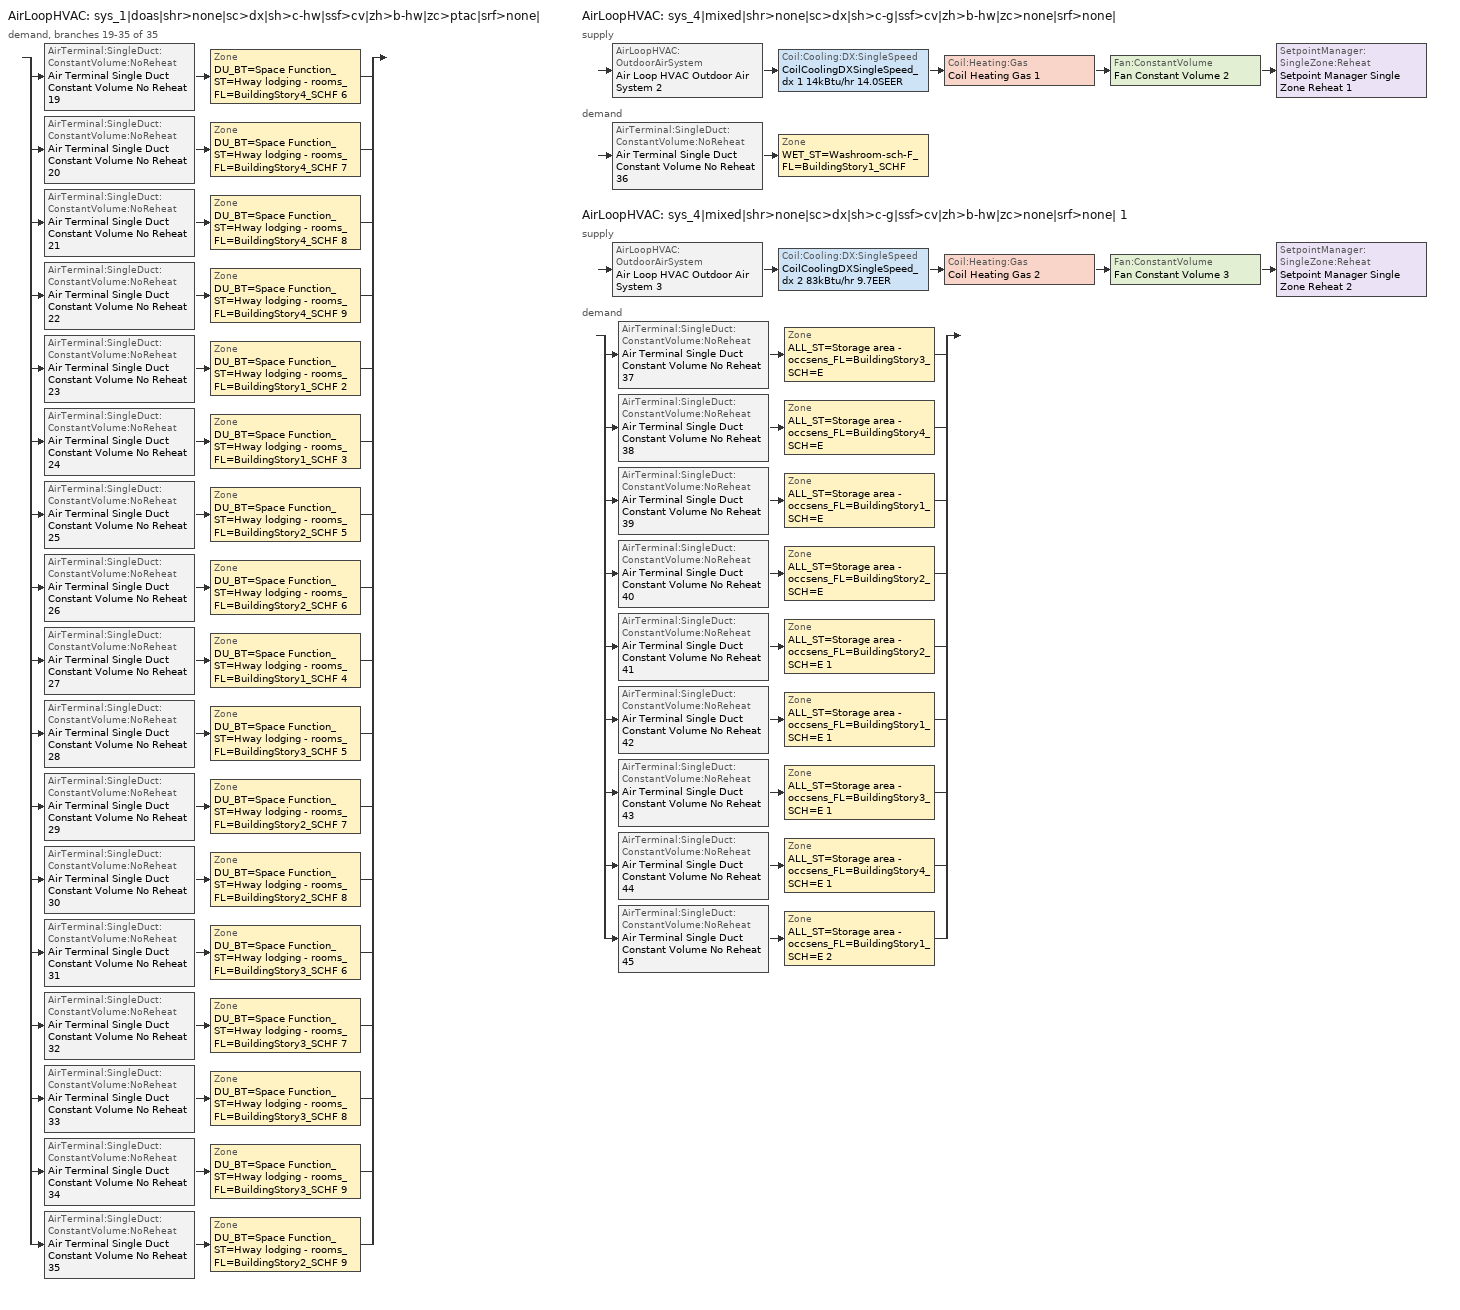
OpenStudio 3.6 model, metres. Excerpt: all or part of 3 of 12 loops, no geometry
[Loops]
AirLoopHVAC 'sys_1|doas|shr>none|sc>dx|sh>c-hw|ssf>cv|zh>b-hw|zc>ptac|srf>none|'
 demand, branches 19-35 of 35: split
  | AirTerminal:SingleDuct:ConstantVolume:NoReheat 'Air Terminal Single Duct Constant Volume No Reheat 19' > Zone 'DU_BT=Space Function_ST=Hway lodging - rooms_FL=BuildingStory4_SCHF 6'
  | AirTerminal:SingleDuct:ConstantVolume:NoReheat 'Air Terminal Single Duct Constant Volume No Reheat 20' > Zone 'DU_BT=Space Function_ST=Hway lodging - rooms_FL=BuildingStory4_SCHF 7'
  | AirTerminal:SingleDuct:ConstantVolume:NoReheat 'Air Terminal Single Duct Constant Volume No Reheat 21' > Zone 'DU_BT=Space Function_ST=Hway lodging - rooms_FL=BuildingStory4_SCHF 8'
  | AirTerminal:SingleDuct:ConstantVolume:NoReheat 'Air Terminal Single Duct Constant Volume No Reheat 22' > Zone 'DU_BT=Space Function_ST=Hway lodging - rooms_FL=BuildingStory4_SCHF 9'
  | AirTerminal:SingleDuct:ConstantVolume:NoReheat 'Air Terminal Single Duct Constant Volume No Reheat 23' > Zone 'DU_BT=Space Function_ST=Hway lodging - rooms_FL=BuildingStory1_SCHF 2'
  | AirTerminal:SingleDuct:ConstantVolume:NoReheat 'Air Terminal Single Duct Constant Volume No Reheat 24' > Zone 'DU_BT=Space Function_ST=Hway lodging - rooms_FL=BuildingStory1_SCHF 3'
  | AirTerminal:SingleDuct:ConstantVolume:NoReheat 'Air Terminal Single Duct Constant Volume No Reheat 25' > Zone 'DU_BT=Space Function_ST=Hway lodging - rooms_FL=BuildingStory2_SCHF 5'
  | AirTerminal:SingleDuct:ConstantVolume:NoReheat 'Air Terminal Single Duct Constant Volume No Reheat 26' > Zone 'DU_BT=Space Function_ST=Hway lodging - rooms_FL=BuildingStory2_SCHF 6'
  | AirTerminal:SingleDuct:ConstantVolume:NoReheat 'Air Terminal Single Duct Constant Volume No Reheat 27' > Zone 'DU_BT=Space Function_ST=Hway lodging - rooms_FL=BuildingStory1_SCHF 4'
  | AirTerminal:SingleDuct:ConstantVolume:NoReheat 'Air Terminal Single Duct Constant Volume No Reheat 28' > Zone 'DU_BT=Space Function_ST=Hway lodging - rooms_FL=BuildingStory3_SCHF 5'
  | AirTerminal:SingleDuct:ConstantVolume:NoReheat 'Air Terminal Single Duct Constant Volume No Reheat 29' > Zone 'DU_BT=Space Function_ST=Hway lodging - rooms_FL=BuildingStory2_SCHF 7'
  | AirTerminal:SingleDuct:ConstantVolume:NoReheat 'Air Terminal Single Duct Constant Volume No Reheat 30' > Zone 'DU_BT=Space Function_ST=Hway lodging - rooms_FL=BuildingStory2_SCHF 8'
  | AirTerminal:SingleDuct:ConstantVolume:NoReheat 'Air Terminal Single Duct Constant Volume No Reheat 31' > Zone 'DU_BT=Space Function_ST=Hway lodging - rooms_FL=BuildingStory3_SCHF 6'
  | AirTerminal:SingleDuct:ConstantVolume:NoReheat 'Air Terminal Single Duct Constant Volume No Reheat 32' > Zone 'DU_BT=Space Function_ST=Hway lodging - rooms_FL=BuildingStory3_SCHF 7'
  | AirTerminal:SingleDuct:ConstantVolume:NoReheat 'Air Terminal Single Duct Constant Volume No Reheat 33' > Zone 'DU_BT=Space Function_ST=Hway lodging - rooms_FL=BuildingStory3_SCHF 8'
  | AirTerminal:SingleDuct:ConstantVolume:NoReheat 'Air Terminal Single Duct Constant Volume No Reheat 34' > Zone 'DU_BT=Space Function_ST=Hway lodging - rooms_FL=BuildingStory3_SCHF 9'
  | AirTerminal:SingleDuct:ConstantVolume:NoReheat 'Air Terminal Single Duct Constant Volume No Reheat 35' > Zone 'DU_BT=Space Function_ST=Hway lodging - rooms_FL=BuildingStory2_SCHF 9'
AirLoopHVAC 'sys_4|mixed|shr>none|sc>dx|sh>c-g|ssf>cv|zh>b-hw|zc>none|srf>none|'
 supply: AirLoopHVAC:OutdoorAirSystem 'Air Loop HVAC Outdoor Air System 2' > Coil:Cooling:DX:SingleSpeed 'CoilCoolingDXSingleSpeed_dx 1 14kBtu/hr 14.0SEER' > Coil:Heating:Gas 'Coil Heating Gas 1' > Fan:ConstantVolume 'Fan Constant Volume 2' > SetpointManager:SingleZone:Reheat 'Setpoint Manager Single Zone Reheat 1'
 demand: AirTerminal:SingleDuct:ConstantVolume:NoReheat 'Air Terminal Single Duct Constant Volume No Reheat 36' > Zone 'WET_ST=Washroom-sch-F_FL=BuildingStory1_SCHF'
AirLoopHVAC 'sys_4|mixed|shr>none|sc>dx|sh>c-g|ssf>cv|zh>b-hw|zc>none|srf>none| 1'
 supply: AirLoopHVAC:OutdoorAirSystem 'Air Loop HVAC Outdoor Air System 3' > Coil:Cooling:DX:SingleSpeed 'CoilCoolingDXSingleSpeed_dx 2 83kBtu/hr 9.7EER' > Coil:Heating:Gas 'Coil Heating Gas 2' > Fan:ConstantVolume 'Fan Constant Volume 3' > SetpointManager:SingleZone:Reheat 'Setpoint Manager Single Zone Reheat 2'
 demand: split
  | AirTerminal:SingleDuct:ConstantVolume:NoReheat 'Air Terminal Single Duct Constant Volume No Reheat 37' > Zone 'ALL_ST=Storage area - occsens_FL=BuildingStory3_SCH=E'
  | AirTerminal:SingleDuct:ConstantVolume:NoReheat 'Air Terminal Single Duct Constant Volume No Reheat 38' > Zone 'ALL_ST=Storage area - occsens_FL=BuildingStory4_SCH=E'
  | AirTerminal:SingleDuct:ConstantVolume:NoReheat 'Air Terminal Single Duct Constant Volume No Reheat 39' > Zone 'ALL_ST=Storage area - occsens_FL=BuildingStory1_SCH=E'
  | AirTerminal:SingleDuct:ConstantVolume:NoReheat 'Air Terminal Single Duct Constant Volume No Reheat 40' > Zone 'ALL_ST=Storage area - occsens_FL=BuildingStory2_SCH=E'
  | AirTerminal:SingleDuct:ConstantVolume:NoReheat 'Air Terminal Single Duct Constant Volume No Reheat 41' > Zone 'ALL_ST=Storage area - occsens_FL=BuildingStory2_SCH=E 1'
  | AirTerminal:SingleDuct:ConstantVolume:NoReheat 'Air Terminal Single Duct Constant Volume No Reheat 42' > Zone 'ALL_ST=Storage area - occsens_FL=BuildingStory1_SCH=E 1'
  | AirTerminal:SingleDuct:ConstantVolume:NoReheat 'Air Terminal Single Duct Constant Volume No Reheat 43' > Zone 'ALL_ST=Storage area - occsens_FL=BuildingStory3_SCH=E 1'
  | AirTerminal:SingleDuct:ConstantVolume:NoReheat 'Air Terminal Single Duct Constant Volume No Reheat 44' > Zone 'ALL_ST=Storage area - occsens_FL=BuildingStory4_SCH=E 1'
  | AirTerminal:SingleDuct:ConstantVolume:NoReheat 'Air Terminal Single Duct Constant Volume No Reheat 45' > Zone 'ALL_ST=Storage area - occsens_FL=BuildingStory1_SCH=E 2'
[Sizing:Zone] Zone Cooling Design Supply Air Temperature Input Method=TemperatureDifference; Zone Cooling Design Supply Air Temperature {C}=14; Zone Cooling Design Supply Air Temperature Difference {deltaC}=11; Zone Heating Design Supply Air Temperature Input Method=TemperatureDifference; Zone Heating Design Supply Air Temperature {C}=40; Zone Heating Design Supply Air Temperature Difference {deltaC}=21; Zone Cooling Design Supply Air Humidity Ratio {kg-H2O/kg-air}=0.0085; Zone Heating Design Supply Air Humidity Ratio {kg-H2O/kg-air}=0.008; Zone Heating Sizing Factor=1.3; Zone Cooling Sizing Factor=1.1; Cooling Design Air Flow Method=DesignDay; Heating Design Air Flow Method=DesignDay; Account for Dedicated Outdoor Air System=No; Dedicated Outdoor Air System Control Strategy=NeutralSupplyAir; Dedicated Outdoor Air Low Setpoint Temperature for Design {C}=autosize; Dedicated Outdoor Air High Setpoint Temperature for Design {C}=autosize; Zone Load Sizing Method=Sensible Load Only No Latent Load; Zone Latent Cooling Design Supply Air Humidity Ratio Input Method=HumidityRatioDifference; Zone Cooling Design Supply Air Humidity Ratio Difference {kgWater/kgDryAir}=0.005; Zone Latent Heating Design Supply Air Humidity Ratio Input Method=HumidityRatioDifference; Zone Humidification Design Supply Air Humidity Ratio Difference {kgWater/kgDryAir}=0.005
DU_BT=Space Function_ST=Hway lodging - rooms_FL=BuildingStory4_SCHF 6; DU_BT=Space Function_ST=Hway lodging - rooms_FL=BuildingStory4_SCHF 7; DU_BT=Space Function_ST=Hway lodging - rooms_FL=BuildingStory4_SCHF 8; DU_BT=Space Function_ST=Hway lodging - rooms_FL=BuildingStory4_SCHF 9; DU_BT=Space Function_ST=Hway lodging - rooms_FL=BuildingStory1_SCHF 2; DU_BT=Space Function_ST=Hway lodging - rooms_FL=BuildingStory1_SCHF 3; DU_BT=Space Function_ST=Hway lodging - rooms_FL=BuildingStory2_SCHF 5; DU_BT=Space Function_ST=Hway lodging - rooms_FL=BuildingStory2_SCHF 6; DU_BT=Space Function_ST=Hway lodging - rooms_FL=BuildingStory1_SCHF 4; DU_BT=Space Function_ST=Hway lodging - rooms_FL=BuildingStory3_SCHF 5; DU_BT=Space Function_ST=Hway lodging - rooms_FL=BuildingStory2_SCHF 7; DU_BT=Space Function_ST=Hway lodging - rooms_FL=BuildingStory2_SCHF 8; DU_BT=Space Function_ST=Hway lodging - rooms_FL=BuildingStory3_SCHF 6; DU_BT=Space Function_ST=Hway lodging - rooms_FL=BuildingStory3_SCHF 7; DU_BT=Space Function_ST=Hway lodging - rooms_FL=BuildingStory3_SCHF 8; DU_BT=Space Function_ST=Hway lodging - rooms_FL=BuildingStory3_SCHF 9; DU_BT=Space Function_ST=Hway lodging - rooms_FL=BuildingStory2_SCHF 9; WET_ST=Washroom-sch-F_FL=BuildingStory1_SCHF; ALL_ST=Storage area - occsens_FL=BuildingStory3_SCH=E; ALL_ST=Storage area - occsens_FL=BuildingStory4_SCH=E; ALL_ST=Storage area - occsens_FL=BuildingStory1_SCH=E; ALL_ST=Storage area - occsens_FL=BuildingStory2_SCH=E; ALL_ST=Storage area - occsens_FL=BuildingStory2_SCH=E 1; ALL_ST=Storage area - occsens_FL=BuildingStory1_SCH=E 1; ALL_ST=Storage area - occsens_FL=BuildingStory3_SCH=E 1; ALL_ST=Storage area - occsens_FL=BuildingStory4_SCH=E 1; ALL_ST=Storage area - occsens_FL=BuildingStory1_SCH=E 2
[Zone equipment]
DU_BT=Space Function_ST=Hway lodging - rooms_FL=BuildingStory4_SCHF 6: DU_BT=Space Function_ST=Hway lodging - rooms_FL=BuildingStory4_SCHF 6 PTAC, Zone HVAC Baseboard Convective Water 19, Air Terminal Single Duct Constant Volume No Reheat 19
DU_BT=Space Function_ST=Hway lodging - rooms_FL=BuildingStory4_SCHF 7: DU_BT=Space Function_ST=Hway lodging - rooms_FL=BuildingStory4_SCHF 7 PTAC, Zone HVAC Baseboard Convective Water 20, Air Terminal Single Duct Constant Volume No Reheat 20
DU_BT=Space Function_ST=Hway lodging - rooms_FL=BuildingStory4_SCHF 8: DU_BT=Space Function_ST=Hway lodging - rooms_FL=BuildingStory4_SCHF 8 PTAC, Zone HVAC Baseboard Convective Water 21, Air Terminal Single Duct Constant Volume No Reheat 21
DU_BT=Space Function_ST=Hway lodging - rooms_FL=BuildingStory4_SCHF 9: DU_BT=Space Function_ST=Hway lodging - rooms_FL=BuildingStory4_SCHF 9 PTAC, Zone HVAC Baseboard Convective Water 22, Air Terminal Single Duct Constant Volume No Reheat 22
DU_BT=Space Function_ST=Hway lodging - rooms_FL=BuildingStory1_SCHF 2: DU_BT=Space Function_ST=Hway lodging - rooms_FL=BuildingStory1_SCHF 2 PTAC, Zone HVAC Baseboard Convective Water 23, Air Terminal Single Duct Constant Volume No Reheat 23
DU_BT=Space Function_ST=Hway lodging - rooms_FL=BuildingStory1_SCHF 3: DU_BT=Space Function_ST=Hway lodging - rooms_FL=BuildingStory1_SCHF 3 PTAC, Zone HVAC Baseboard Convective Water 24, Air Terminal Single Duct Constant Volume No Reheat 24
DU_BT=Space Function_ST=Hway lodging - rooms_FL=BuildingStory2_SCHF 5: DU_BT=Space Function_ST=Hway lodging - rooms_FL=BuildingStory2_SCHF 5 PTAC, Zone HVAC Baseboard Convective Water 25, Air Terminal Single Duct Constant Volume No Reheat 25
DU_BT=Space Function_ST=Hway lodging - rooms_FL=BuildingStory2_SCHF 6: DU_BT=Space Function_ST=Hway lodging - rooms_FL=BuildingStory2_SCHF 6 PTAC, Zone HVAC Baseboard Convective Water 26, Air Terminal Single Duct Constant Volume No Reheat 26
DU_BT=Space Function_ST=Hway lodging - rooms_FL=BuildingStory1_SCHF 4: DU_BT=Space Function_ST=Hway lodging - rooms_FL=BuildingStory1_SCHF 4 PTAC, Zone HVAC Baseboard Convective Water 27, Air Terminal Single Duct Constant Volume No Reheat 27
DU_BT=Space Function_ST=Hway lodging - rooms_FL=BuildingStory3_SCHF 5: DU_BT=Space Function_ST=Hway lodging - rooms_FL=BuildingStory3_SCHF 5 PTAC, Zone HVAC Baseboard Convective Water 28, Air Terminal Single Duct Constant Volume No Reheat 28
DU_BT=Space Function_ST=Hway lodging - rooms_FL=BuildingStory2_SCHF 7: DU_BT=Space Function_ST=Hway lodging - rooms_FL=BuildingStory2_SCHF 7 PTAC, Zone HVAC Baseboard Convective Water 29, Air Terminal Single Duct Constant Volume No Reheat 29
DU_BT=Space Function_ST=Hway lodging - rooms_FL=BuildingStory2_SCHF 8: DU_BT=Space Function_ST=Hway lodging - rooms_FL=BuildingStory2_SCHF 8 PTAC, Zone HVAC Baseboard Convective Water 30, Air Terminal Single Duct Constant Volume No Reheat 30
DU_BT=Space Function_ST=Hway lodging - rooms_FL=BuildingStory3_SCHF 6: DU_BT=Space Function_ST=Hway lodging - rooms_FL=BuildingStory3_SCHF 6 PTAC, Zone HVAC Baseboard Convective Water 31, Air Terminal Single Duct Constant Volume No Reheat 31
DU_BT=Space Function_ST=Hway lodging - rooms_FL=BuildingStory3_SCHF 7: DU_BT=Space Function_ST=Hway lodging - rooms_FL=BuildingStory3_SCHF 7 PTAC, Zone HVAC Baseboard Convective Water 32, Air Terminal Single Duct Constant Volume No Reheat 32
DU_BT=Space Function_ST=Hway lodging - rooms_FL=BuildingStory3_SCHF 8: DU_BT=Space Function_ST=Hway lodging - rooms_FL=BuildingStory3_SCHF 8 PTAC, Zone HVAC Baseboard Convective Water 33, Air Terminal Single Duct Constant Volume No Reheat 33
DU_BT=Space Function_ST=Hway lodging - rooms_FL=BuildingStory3_SCHF 9: DU_BT=Space Function_ST=Hway lodging - rooms_FL=BuildingStory3_SCHF 9 PTAC, Zone HVAC Baseboard Convective Water 34, Air Terminal Single Duct Constant Volume No Reheat 34
DU_BT=Space Function_ST=Hway lodging - rooms_FL=BuildingStory2_SCHF 9: DU_BT=Space Function_ST=Hway lodging - rooms_FL=BuildingStory2_SCHF 9 PTAC, Zone HVAC Baseboard Convective Water 35, Air Terminal Single Duct Constant Volume No Reheat 35
WET_ST=Washroom-sch-F_FL=BuildingStory1_SCHF: Zone HVAC Baseboard Convective Water 36, Air Terminal Single Duct Constant Volume No Reheat 36
ALL_ST=Storage area - occsens_FL=BuildingStory3_SCH=E: Zone HVAC Baseboard Convective Water 37, Air Terminal Single Duct Constant Volume No Reheat 37
ALL_ST=Storage area - occsens_FL=BuildingStory4_SCH=E: Zone HVAC Baseboard Convective Water 38, Air Terminal Single Duct Constant Volume No Reheat 38
ALL_ST=Storage area - occsens_FL=BuildingStory1_SCH=E: Zone HVAC Baseboard Convective Water 39, Air Terminal Single Duct Constant Volume No Reheat 39
ALL_ST=Storage area - occsens_FL=BuildingStory2_SCH=E: Zone HVAC Baseboard Convective Water 40, Air Terminal Single Duct Constant Volume No Reheat 40
ALL_ST=Storage area - occsens_FL=BuildingStory2_SCH=E 1: Zone HVAC Baseboard Convective Water 41, Air Terminal Single Duct Constant Volume No Reheat 41
ALL_ST=Storage area - occsens_FL=BuildingStory1_SCH=E 1: Zone HVAC Baseboard Convective Water 42, Air Terminal Single Duct Constant Volume No Reheat 42
ALL_ST=Storage area - occsens_FL=BuildingStory3_SCH=E 1: Zone HVAC Baseboard Convective Water 43, Air Terminal Single Duct Constant Volume No Reheat 43
ALL_ST=Storage area - occsens_FL=BuildingStory4_SCH=E 1: Zone HVAC Baseboard Convective Water 44, Air Terminal Single Duct Constant Volume No Reheat 44
ALL_ST=Storage area - occsens_FL=BuildingStory1_SCH=E 2: Zone HVAC Baseboard Convective Water 45, Air Terminal Single Duct Constant Volume No Reheat 45
[AirLoopHVAC] Design Supply Air Flow Rate {m3/s}=autosize; Design Return Air Flow Fraction of Supply Air Flow=1
Name | Availability Schedule
sys_4|mixed|shr>none|sc>dx|sh>c-g|ssf>cv|zh>b-hw|zc>none|srf>none| | sys_4|mixed|shr>none|sc>dx|sh>c-g|ssf>cv|zh>b-hw|zc>none|srf>none| Occ Sch
sys_4|mixed|shr>none|sc>dx|sh>c-g|ssf>cv|zh>b-hw|zc>none|srf>none| 1 | sys_4|mixed|shr>none|sc>dx|sh>c-g|ssf>cv|zh>b-hw|zc>none|srf>none| 1 Occ Sch
[Sizing:System] Type of Load to Size On=Sensible; Design Outdoor Air Flow Rate {m3/s}=Autosize; Central Heating Maximum System Air Flow Ratio=1; Preheat Design Temperature {C}=7; Preheat Design Humidity Ratio {kg-H2O/kg-Air}=0.008; Precool Design Temperature {C}=13; Precool Design Humidity Ratio {kg-H2O/kg-Air}=0.008; Central Cooling Design Supply Air Temperature {C}=13; Central Heating Design Supply Air Temperature {C}=43; Sizing Option=NonCoincident; 100% Outdoor Air in Cooling=No; 100% Outdoor Air in Heating=No; Central Cooling Design Supply Air Humidity Ratio {kg-H2O/kg-Air}=0.0085; Central Heating Design Supply Air Humidity Ratio {kg-H2O/kg-Air}=0.008; Cooling Design Air Flow Method=DesignDay; Cooling Design Air Flow Rate {m3/s}=0; Heating Design Air Flow Method=DesignDay; Heating Design Air Flow Rate {m3/s}=0; System Outdoor Air Method=ZoneSum; Zone Maximum Outdoor Air Fraction=1; Cooling Supply Air Flow Rate Per Floor Area {m3/s-m2}=0.00996765; Cooling Fraction of Autosized Cooling Supply Air Flow Rate=1; Cooling Supply Air Flow Rate Per Unit Cooling Capacity {m3/s-W}=3.94755e-05; Heating Supply Air Flow Rate Per Floor Area {m3/s-m2}=0.00996765; Heating Fraction of Autosized Heating Supply Air Flow Rate=1; Heating Fraction of Autosized Cooling Supply Air Flow Rate=1; Heating Supply Air Flow Rate Per Unit Heating Capacity {m3/s-W}=3.15882e-05; Cooling Design Capacity Method=CoolingDesignCapacity; Cooling Design Capacity {W}=autosize; Cooling Design Capacity Per Floor Area {W/m2}=234.7; Fraction of Autosized Cooling Design Capacity=1; Heating Design Capacity Method=HeatingDesignCapacity; Heating Design Capacity {W}=autosize; Heating Design Capacity Per Floor Area {W/m2}=157; Fraction of Autosized Heating Design Capacity=1; Central Cooling Capacity Control Method=OnOff; Occupant Diversity=autosize
sys_4|mixed|shr>none|sc>dx|sh>c-g|ssf>cv|zh>b-hw|zc>none|srf>none|; sys_4|mixed|shr>none|sc>dx|sh>c-g|ssf>cv|zh>b-hw|zc>none|srf>none| 1
[Fan:ConstantVolume] Availability Schedule=Always On Discrete; Fan Total Efficiency=0.39975; Pressure Rise {Pa}=640; Maximum Flow Rate {m3/s}=AutoSize; Motor Efficiency=0.615
Fan Constant Volume 2; Fan Constant Volume 3
[Coil:Cooling:DX:SingleSpeed] Availability Schedule=Always On Discrete; Rated Total Cooling Capacity {W}=autosize; Rated Sensible Heat Ratio=autosize; Rated Air Flow Rate {m3/s}=autosize; Rated Evaporator Fan Power Per Volume Flow Rate 2017 {W/(m3/s)}=773.3; Rated Evaporator Fan Power Per Volume Flow Rate 2023 {W/(m3/s)}=934.4; Total Cooling Capacity Function of Temperature Curve=DXCOOL-NECB2011-REF-CAPFT; Total Cooling Capacity Function of Flow Fraction Curve=DXCOOL-NECB2011-REF-CAPFFLOW; Energy Input Ratio Function of Temperature Curve=DXCOOL-NECB2011-REF-COOLEIRFT; Energy Input Ratio Function of Flow Fraction Curve=DXCOOL-NECB2011-REF-COOLEIRFFLOW; Part Load Fraction Correlation Curve=DXCOOL-NECB2011-REF-COOLPLFFPLR; Minimum Outdoor Dry-Bulb Temperature for Compressor Operation {C}=-25; Nominal Time for Condensate Removal to Begin {s}=0; Ratio of Initial Moisture Evaporation Rate and Steady State Latent Capacity=0; Maximum Cycling Rate {cycles/hr}=0; Latent Capacity Time Constant {s}=0; Condenser Type=AirCooled; Evaporative Condenser Effectiveness=0.9; Evaporative Condenser Air Flow Rate {m3/s}=autosize; Evaporative Condenser Pump Rated Power Consumption {W}=autosize; Crankcase Heater Capacity {W}=0; Maximum Outdoor Dry-Bulb Temperature for Crankcase Heater Operation {C}=10; Basin Heater Capacity {W/K}=0; Basin Heater Setpoint Temperature {C}=2
Name | Rated COP {W/W}
Coil Cooling DX Single Speed 19 33kBtu/hr 9.3EER; Coil Cooling DX Single Speed 20 17kBtu/hr 9.3EER; Coil Cooling DX Single Speed 21 21kBtu/hr 9.3EER; Coil Cooling DX Single Speed 22 21kBtu/hr 9.3EER | 3.23448
Coil Cooling DX Single Speed 23 2kBtu/hr 11.0EER; Coil Cooling DX Single Speed 24 2kBtu/hr 11.0EER; Coil Cooling DX Single Speed 27 4kBtu/hr 11.0EER; Coil Cooling DX Single Speed 29 4kBtu/hr 11.0EER; Coil Cooling DX Single Speed 30 4kBtu/hr 11.0EER; Coil Cooling DX Single Speed 31 5kBtu/hr 11.0EER; Coil Cooling DX Single Speed 32 5kBtu/hr 11.0EER; Coil Cooling DX Single Speed 34 5kBtu/hr 11.0EER | 3.80183
Coil Cooling DX Single Speed 25 9kBtu/hr 10.5EER | 3.64089
Coil Cooling DX Single Speed 26 10kBtu/hr 10.4EER | 3.60213
Coil Cooling DX Single Speed 28 10kBtu/hr 10.3EER | 3.5583
Coil Cooling DX Single Speed 33 10kBtu/hr 10.3EER | 3.56305
Coil Cooling DX Single Speed 35 7kBtu/hr 11.0EER | 3.78711
CoilCoolingDXSingleSpeed_dx 1 14kBtu/hr 14.0SEER | 4.11713
CoilCoolingDXSingleSpeed_dx 2 83kBtu/hr 9.7EER | 3.36599
[Controller:OutdoorAir] Minimum Outdoor Air Flow Rate {m3/s}=autosize; Maximum Outdoor Air Flow Rate {m3/s}=Autosize; Economizer Control Action Type=ModulateFlow; Lockout Type=NoLockout; Minimum Limit Type=FixedMinimum; High Humidity Control=No; Heat Recovery Bypass Control Type=BypassWhenWithinEconomizerLimits
Name | Economizer Control Type | Economizer Maximum Limit Dry-Bulb Temperature {C} | Economizer Maximum Limit Enthalpy {J/kg} | Economizer Minimum Limit Dry-Bulb Temperature {C} | Minimum Outdoor Air Schedule | Controller Mechanical Ventilation
Controller Outdoor Air 2 | NoEconomizer | 28 | 64000 | -100 | sys_4|mixed|shr>none|sc>dx|sh>c-g|ssf>cv|zh>b-hw|zc>none|srf>none| Occ Sch | Controller Mechanical Ventilation 2
Controller Outdoor Air 3 | DifferentialEnthalpy |  |  |  | sys_4|mixed|shr>none|sc>dx|sh>c-g|ssf>cv|zh>b-hw|zc>none|srf>none| 1 Occ Sch | Controller Mechanical Ventilation 3
[Controller:MechanicalVentilation] Availability Schedule=Always On Discrete; System Outdoor Air Method=ZoneSum
Controller Mechanical Ventilation 2; Controller Mechanical Ventilation 3
[AirLoopHVAC:OutdoorAirSystem]
Name | Controller
Air Loop HVAC Outdoor Air System 2 | Controller Outdoor Air 2
Air Loop HVAC Outdoor Air System 3 | Controller Outdoor Air 3
[Coil:Heating:Electric] Availability Schedule=ON_OFF_ALWAYS_OFF
Coil Heating Electric 19; Coil Heating Electric 20; Coil Heating Electric 21; Coil Heating Electric 22; Coil Heating Electric 23; Coil Heating Electric 24; Coil Heating Electric 25; Coil Heating Electric 26; Coil Heating Electric 27; Coil Heating Electric 28; Coil Heating Electric 29; Coil Heating Electric 30; Coil Heating Electric 31; Coil Heating Electric 32; Coil Heating Electric 33; Coil Heating Electric 34; Coil Heating Electric 35
[Fan:OnOff] Availability Schedule=Always On Discrete; Fan Total Efficiency=0.39975; Pressure Rise {Pa}=331.288; Maximum Flow Rate {m3/s}=autosize; Motor Efficiency=0.615; Motor In Airstream Fraction=1
Name | Fan Power Ratio Function of Speed Ratio Curve | Fan Efficiency Ratio Function of Speed Ratio Curve
Fan On Off 19 | Fan On Off Power Curve 18 | Fan On Off Efficiency Curve 18
Fan On Off 20 | Fan On Off Power Curve 19 | Fan On Off Efficiency Curve 19
Fan On Off 21 | Fan On Off Power Curve 20 | Fan On Off Efficiency Curve 20
Fan On Off 22 | Fan On Off Power Curve 21 | Fan On Off Efficiency Curve 21
Fan On Off 23 | Fan On Off Power Curve 22 | Fan On Off Efficiency Curve 22
Fan On Off 24 | Fan On Off Power Curve 23 | Fan On Off Efficiency Curve 23
Fan On Off 25 | Fan On Off Power Curve 24 | Fan On Off Efficiency Curve 24
Fan On Off 26 | Fan On Off Power Curve 25 | Fan On Off Efficiency Curve 25
Fan On Off 27 | Fan On Off Power Curve 26 | Fan On Off Efficiency Curve 26
Fan On Off 28 | Fan On Off Power Curve 27 | Fan On Off Efficiency Curve 27
Fan On Off 29 | Fan On Off Power Curve 28 | Fan On Off Efficiency Curve 28
Fan On Off 30 | Fan On Off Power Curve 29 | Fan On Off Efficiency Curve 29
Fan On Off 31 | Fan On Off Power Curve 30 | Fan On Off Efficiency Curve 30
Fan On Off 32 | Fan On Off Power Curve 31 | Fan On Off Efficiency Curve 31
Fan On Off 33 | Fan On Off Power Curve 32 | Fan On Off Efficiency Curve 32
Fan On Off 34 | Fan On Off Power Curve 33 | Fan On Off Efficiency Curve 33
Fan On Off 35 | Fan On Off Power Curve 34 | Fan On Off Efficiency Curve 34
[ZoneHVAC:PackagedTerminalAirConditioner] Availability Schedule=Always On Discrete; Supply Air Flow Rate During Cooling Operation {m3/s}=Autosize; Supply Air Flow Rate During Heating Operation {m3/s}=Autosize; Supply Air Flow Rate When No Cooling or Heating is Needed {m3/s}=Autosize; Outdoor Air Flow Rate During Cooling Operation {m3/s}=1e-05; Outdoor Air Flow Rate During Heating Operation {m3/s}=1e-05; Outdoor Air Flow Rate When No Cooling or Heating is Needed {m3/s}=1e-05; Fan Placement=DrawThrough; Supply Air Fan Operating Mode Schedule=ON_OFF_ALWAYS_OFF
Name | Supply Air Fan | Heating Coil | Cooling Coil
DU_BT=Space Function_ST=Hway lodging - rooms_FL=BuildingStory4_SCHF 6 PTAC | Fan On Off 19 | Coil Heating Electric 19 | Coil Cooling DX Single Speed 19 33kBtu/hr 9.3EER
DU_BT=Space Function_ST=Hway lodging - rooms_FL=BuildingStory4_SCHF 7 PTAC | Fan On Off 20 | Coil Heating Electric 20 | Coil Cooling DX Single Speed 20 17kBtu/hr 9.3EER
DU_BT=Space Function_ST=Hway lodging - rooms_FL=BuildingStory4_SCHF 8 PTAC | Fan On Off 21 | Coil Heating Electric 21 | Coil Cooling DX Single Speed 21 21kBtu/hr 9.3EER
DU_BT=Space Function_ST=Hway lodging - rooms_FL=BuildingStory4_SCHF 9 PTAC | Fan On Off 22 | Coil Heating Electric 22 | Coil Cooling DX Single Speed 22 21kBtu/hr 9.3EER
DU_BT=Space Function_ST=Hway lodging - rooms_FL=BuildingStory1_SCHF 2 PTAC | Fan On Off 23 | Coil Heating Electric 23 | Coil Cooling DX Single Speed 23 2kBtu/hr 11.0EER
DU_BT=Space Function_ST=Hway lodging - rooms_FL=BuildingStory1_SCHF 3 PTAC | Fan On Off 24 | Coil Heating Electric 24 | Coil Cooling DX Single Speed 24 2kBtu/hr 11.0EER
DU_BT=Space Function_ST=Hway lodging - rooms_FL=BuildingStory2_SCHF 5 PTAC | Fan On Off 25 | Coil Heating Electric 25 | Coil Cooling DX Single Speed 25 9kBtu/hr 10.5EER
DU_BT=Space Function_ST=Hway lodging - rooms_FL=BuildingStory2_SCHF 6 PTAC | Fan On Off 26 | Coil Heating Electric 26 | Coil Cooling DX Single Speed 26 10kBtu/hr 10.4EER
DU_BT=Space Function_ST=Hway lodging - rooms_FL=BuildingStory1_SCHF 4 PTAC | Fan On Off 27 | Coil Heating Electric 27 | Coil Cooling DX Single Speed 27 4kBtu/hr 11.0EER
DU_BT=Space Function_ST=Hway lodging - rooms_FL=BuildingStory3_SCHF 5 PTAC | Fan On Off 28 | Coil Heating Electric 28 | Coil Cooling DX Single Speed 28 10kBtu/hr 10.3EER
DU_BT=Space Function_ST=Hway lodging - rooms_FL=BuildingStory2_SCHF 7 PTAC | Fan On Off 29 | Coil Heating Electric 29 | Coil Cooling DX Single Speed 29 4kBtu/hr 11.0EER
DU_BT=Space Function_ST=Hway lodging - rooms_FL=BuildingStory2_SCHF 8 PTAC | Fan On Off 30 | Coil Heating Electric 30 | Coil Cooling DX Single Speed 30 4kBtu/hr 11.0EER
DU_BT=Space Function_ST=Hway lodging - rooms_FL=BuildingStory3_SCHF 6 PTAC | Fan On Off 31 | Coil Heating Electric 31 | Coil Cooling DX Single Speed 31 5kBtu/hr 11.0EER
DU_BT=Space Function_ST=Hway lodging - rooms_FL=BuildingStory3_SCHF 7 PTAC | Fan On Off 32 | Coil Heating Electric 32 | Coil Cooling DX Single Speed 32 5kBtu/hr 11.0EER
DU_BT=Space Function_ST=Hway lodging - rooms_FL=BuildingStory3_SCHF 8 PTAC | Fan On Off 33 | Coil Heating Electric 33 | Coil Cooling DX Single Speed 33 10kBtu/hr 10.3EER
DU_BT=Space Function_ST=Hway lodging - rooms_FL=BuildingStory3_SCHF 9 PTAC | Fan On Off 34 | Coil Heating Electric 34 | Coil Cooling DX Single Speed 34 5kBtu/hr 11.0EER
DU_BT=Space Function_ST=Hway lodging - rooms_FL=BuildingStory2_SCHF 9 PTAC | Fan On Off 35 | Coil Heating Electric 35 | Coil Cooling DX Single Speed 35 7kBtu/hr 11.0EER
[AirTerminal:SingleDuct:ConstantVolume:NoReheat] Availability Schedule=Always On Discrete; Maximum Air Flow Rate {m3/s}=AutoSize
Air Terminal Single Duct Constant Volume No Reheat 19; Air Terminal Single Duct Constant Volume No Reheat 20; Air Terminal Single Duct Constant Volume No Reheat 21; Air Terminal Single Duct Constant Volume No Reheat 22; Air Terminal Single Duct Constant Volume No Reheat 23; Air Terminal Single Duct Constant Volume No Reheat 24; Air Terminal Single Duct Constant Volume No Reheat 25; Air Terminal Single Duct Constant Volume No Reheat 26; Air Terminal Single Duct Constant Volume No Reheat 27; Air Terminal Single Duct Constant Volume No Reheat 28; Air Terminal Single Duct Constant Volume No Reheat 29; Air Terminal Single Duct Constant Volume No Reheat 30; Air Terminal Single Duct Constant Volume No Reheat 31; Air Terminal Single Duct Constant Volume No Reheat 32; Air Terminal Single Duct Constant Volume No Reheat 33; Air Terminal Single Duct Constant Volume No Reheat 34; Air Terminal Single Duct Constant Volume No Reheat 35; Air Terminal Single Duct Constant Volume No Reheat 36; Air Terminal Single Duct Constant Volume No Reheat 37; Air Terminal Single Duct Constant Volume No Reheat 38; Air Terminal Single Duct Constant Volume No Reheat 39; Air Terminal Single Duct Constant Volume No Reheat 40; Air Terminal Single Duct Constant Volume No Reheat 41; Air Terminal Single Duct Constant Volume No Reheat 42; Air Terminal Single Duct Constant Volume No Reheat 43; Air Terminal Single Duct Constant Volume No Reheat 44; Air Terminal Single Duct Constant Volume No Reheat 45
[Coil:Heating:Gas] Availability Schedule=Always On Discrete; Gas Burner Efficiency=0.924; Nominal Capacity {W}=AutoSize; Parasitic Electric Load {W}=0; Part Load Fraction Correlation Curve=FURNACE-EFFPLR-NECB2011; Parasitic Gas Load {W}=0
Coil Heating Gas 1; Coil Heating Gas 2
[SetpointManager:SingleZone:Reheat] Minimum Supply Air Temperature {C}=13; Maximum Supply Air Temperature {C}=43
Name | Control Zone | Setpoint Node or NodeList
Setpoint Manager Single Zone Reheat 1 | WET_ST=Washroom-sch-F_FL=BuildingStory1_SCHF | sys_4|mixed|shr>none|sc>dx|sh>c-g|ssf>cv|zh>b-hw|zc>none|srf>none| Supply Outlet Node
Setpoint Manager Single Zone Reheat 2 | ALL_ST=Storage area - occsens_FL=BuildingStory3_SCH=E | sys_4|mixed|shr>none|sc>dx|sh>c-g|ssf>cv|zh>b-hw|zc>none|srf>none| 1 Supply Outlet Node
[Schedule:Ruleset]
Name | Default Day Schedule | Summer Design Day Schedule | Winter Design Day Schedule
ON_OFF_ALWAYS_OFF | Schedule Day 3
sys_4|mixed|shr>none|sc>dx|sh>c-g|ssf>cv|zh>b-hw|zc>none|srf>none| Occ Sch | sys_4|mixed|shr>none|sc>dx|sh>c-g|ssf>cv|zh>b-hw|zc>none|srf>none| Occ Sch Default | sys_4|mixed|shr>none|sc>dx|sh>c-g|ssf>cv|zh>b-hw|zc>none|srf>none| Occ Sch Summer Design Day | sys_4|mixed|shr>none|sc>dx|sh>c-g|ssf>cv|zh>b-hw|zc>none|srf>none| Occ Sch Winter Design Day
sys_4|mixed|shr>none|sc>dx|sh>c-g|ssf>cv|zh>b-hw|zc>none|srf>none| 1 Occ Sch | sys_4|mixed|shr>none|sc>dx|sh>c-g|ssf>cv|zh>b-hw|zc>none|srf>none| 1 Occ Sch Default | sys_4|mixed|shr>none|sc>dx|sh>c-g|ssf>cv|zh>b-hw|zc>none|srf>none| 1 Occ Sch Summer Design Day | sys_4|mixed|shr>none|sc>dx|sh>c-g|ssf>cv|zh>b-hw|zc>none|srf>none| 1 Occ Sch Winter Design Day
[Schedule:Day]
Schedule Day 3; wkdON_OFF_ALWAYS_OFF 1; satON_OFF_ALWAYS_OFF 1; sunON_OFF_ALWAYS_OFF 1: 1, 0, 0, 2, 0, 0, 3, 0, 0, 4, 0, 0, 5, 0, 0, 6, 0, 0, 7, 0, 0, 8, 0, 0, 9, 0, 0, 10, 0, 0, 11, 0, 0, 12, 0, 0, 13, 0, 0, 14, 0, 0, 15, 0, 0, 16, 0, 0, 17, 0, 0, 18, 0, 0, 19, 0, 0, 20, 0, 0, 21, 0, 0, 22, 0, 0, 23, 0, 0, 24, 0, 0
sys_4|mixed|shr>none|sc>dx|sh>c-g|ssf>cv|zh>b-hw|zc>none|srf>none| Occ Sch Default; sys_4|mixed|shr>none|sc>dx|sh>c-g|ssf>cv|zh>b-hw|zc>none|srf>none| Occ Sch Winter Design Day; sys_4|mixed|shr>none|sc>dx|sh>c-g|ssf>cv|zh>b-hw|zc>none|srf>none| Occ Sch Summer Design Day; sys_4|mixed|shr>none|sc>dx|sh>c-g|ssf>cv|zh>b-hw|zc>none|srf>none| 1 Occ Sch Winter Design Day; sys_4|mixed|shr>none|sc>dx|sh>c-g|ssf>cv|zh>b-hw|zc>none|srf>none| 1 Occ Sch Summer Design Day: 24, 0, 1
sys_4|mixed|shr>none|sc>dx|sh>c-g|ssf>cv|zh>b-hw|zc>none|srf>none| 1 Occ Sch Default: 8, 0, 0, 19, 0, 1, 24, 0, 0
sys_4|mixed|shr>none|sc>dx|sh>c-g|ssf>cv|zh>b-hw|zc>none|srf>none| 1 Occ Sch Saturday: 9, 0, 0, 13, 0, 1, 24, 0, 0
sys_4|mixed|shr>none|sc>dx|sh>c-g|ssf>cv|zh>b-hw|zc>none|srf>none| 1 Occ Sch Sunday: 24, 0, 0
[Schedule:Rule] Date Specification Type=DateRange; Start Month=1; Start Day=1; End Month=12; End Day=31
Name | Schedule Ruleset | Rule Order | Day Schedule | Apply Sunday | Apply Monday | Apply Tuesday | Apply Wednesday | Apply Thursday | Apply Friday | Apply Saturday
wkdON_OFF_ALWAYS_OFF rule | ON_OFF_ALWAYS_OFF | 2 | wkdON_OFF_ALWAYS_OFF 1 | No | Yes | Yes | Yes | Yes | Yes | No
satON_OFF_ALWAYS_OFFrule | ON_OFF_ALWAYS_OFF | 1 | satON_OFF_ALWAYS_OFF 1 | No | No | No | No | No | No | Yes
sunON_OFF_ALWAYS_OFFrule | ON_OFF_ALWAYS_OFF | 0 | sunON_OFF_ALWAYS_OFF 1 | Yes | No | No | No | No | No | No
sys_4|mixed|shr>none|sc>dx|sh>c-g|ssf>cv|zh>b-hw|zc>none|srf>none| 1 Occ Sch Saturday Rule | sys_4|mixed|shr>none|sc>dx|sh>c-g|ssf>cv|zh>b-hw|zc>none|srf>none| 1 Occ Sch | 1 | sys_4|mixed|shr>none|sc>dx|sh>c-g|ssf>cv|zh>b-hw|zc>none|srf>none| 1 Occ Sch Saturday |  |  |  |  |  |  | Yes
sys_4|mixed|shr>none|sc>dx|sh>c-g|ssf>cv|zh>b-hw|zc>none|srf>none| 1 Occ Sch Sunday Rule | sys_4|mixed|shr>none|sc>dx|sh>c-g|ssf>cv|zh>b-hw|zc>none|srf>none| 1 Occ Sch | 0 | sys_4|mixed|shr>none|sc>dx|sh>c-g|ssf>cv|zh>b-hw|zc>none|srf>none| 1 Occ Sch Sunday | Yes
[Schedule:Constant]
Always On Discrete: Value=1
[Curve:Biquadratic] Minimum Value of x=13; Maximum Value of x=24; Minimum Value of y=24; Maximum Value of y=46
Name | Coefficient1 Constant | Coefficient2 x | Coefficient3 x**2 | Coefficient4 y | Coefficient5 y**2 | Coefficient6 x*y
DXCOOL-NECB2011-REF-CAPFT | 0.867905 | 0.0142459 | 0.00055436 | -0.0075575 | 3.3e-05 | -0.0001918
DXCOOL-NECB2011-REF-COOLEIRFT | 0.114171 | 0.0281822 | -0.0004199 | 0.0214108 | 0.000161028 | -0.000679104
[Curve:Quadratic] Minimum Value of x=0.5; Maximum Value of x=1.5
Name | Coefficient1 Constant | Coefficient2 x | Coefficient3 x**2
DXCOOL-NECB2011-REF-CAPFFLOW | 0.8 | 0.2 | 0
DXCOOL-NECB2011-REF-COOLEIRFFLOW | 1.1552 | -0.1808 | 0.0256
[Curve:Cubic] Maximum Value of x=1
Name | Coefficient1 Constant | Coefficient2 x | Coefficient3 x**2 | Coefficient4 x**3 | Minimum Value of x
Fan On Off Efficiency Curve 18; Fan On Off Efficiency Curve 19; Fan On Off Efficiency Curve 20; Fan On Off Efficiency Curve 21; Fan On Off Efficiency Curve 22; Fan On Off Efficiency Curve 23; Fan On Off Efficiency Curve 24; Fan On Off Efficiency Curve 25; Fan On Off Efficiency Curve 26; Fan On Off Efficiency Curve 27; Fan On Off Efficiency Curve 28; Fan On Off Efficiency Curve 29; Fan On Off Efficiency Curve 30; Fan On Off Efficiency Curve 31; Fan On Off Efficiency Curve 32; Fan On Off Efficiency Curve 33; Fan On Off Efficiency Curve 34 | 1 | 0 | 0 | 0 | 0
DXCOOL-NECB2011-REF-COOLPLFFPLR | 0.0277 | 4.9151 | -8.184 | 4.2702 | 0.7
FURNACE-EFFPLR-NECB2011 | 0.722 | 0.8211 | -1.0396 | 0.5 | 0
[Curve:Exponent] Coefficient1 Constant=1; Coefficient2 Constant=0; Coefficient3 Constant=0; Minimum Value of x=0; Maximum Value of x=1
Fan On Off Power Curve 18; Fan On Off Power Curve 19; Fan On Off Power Curve 20; Fan On Off Power Curve 21; Fan On Off Power Curve 22; Fan On Off Power Curve 23; Fan On Off Power Curve 24; Fan On Off Power Curve 25; Fan On Off Power Curve 26; Fan On Off Power Curve 27; Fan On Off Power Curve 28; Fan On Off Power Curve 29; Fan On Off Power Curve 30; Fan On Off Power Curve 31; Fan On Off Power Curve 32; Fan On Off Power Curve 33; Fan On Off Power Curve 34
